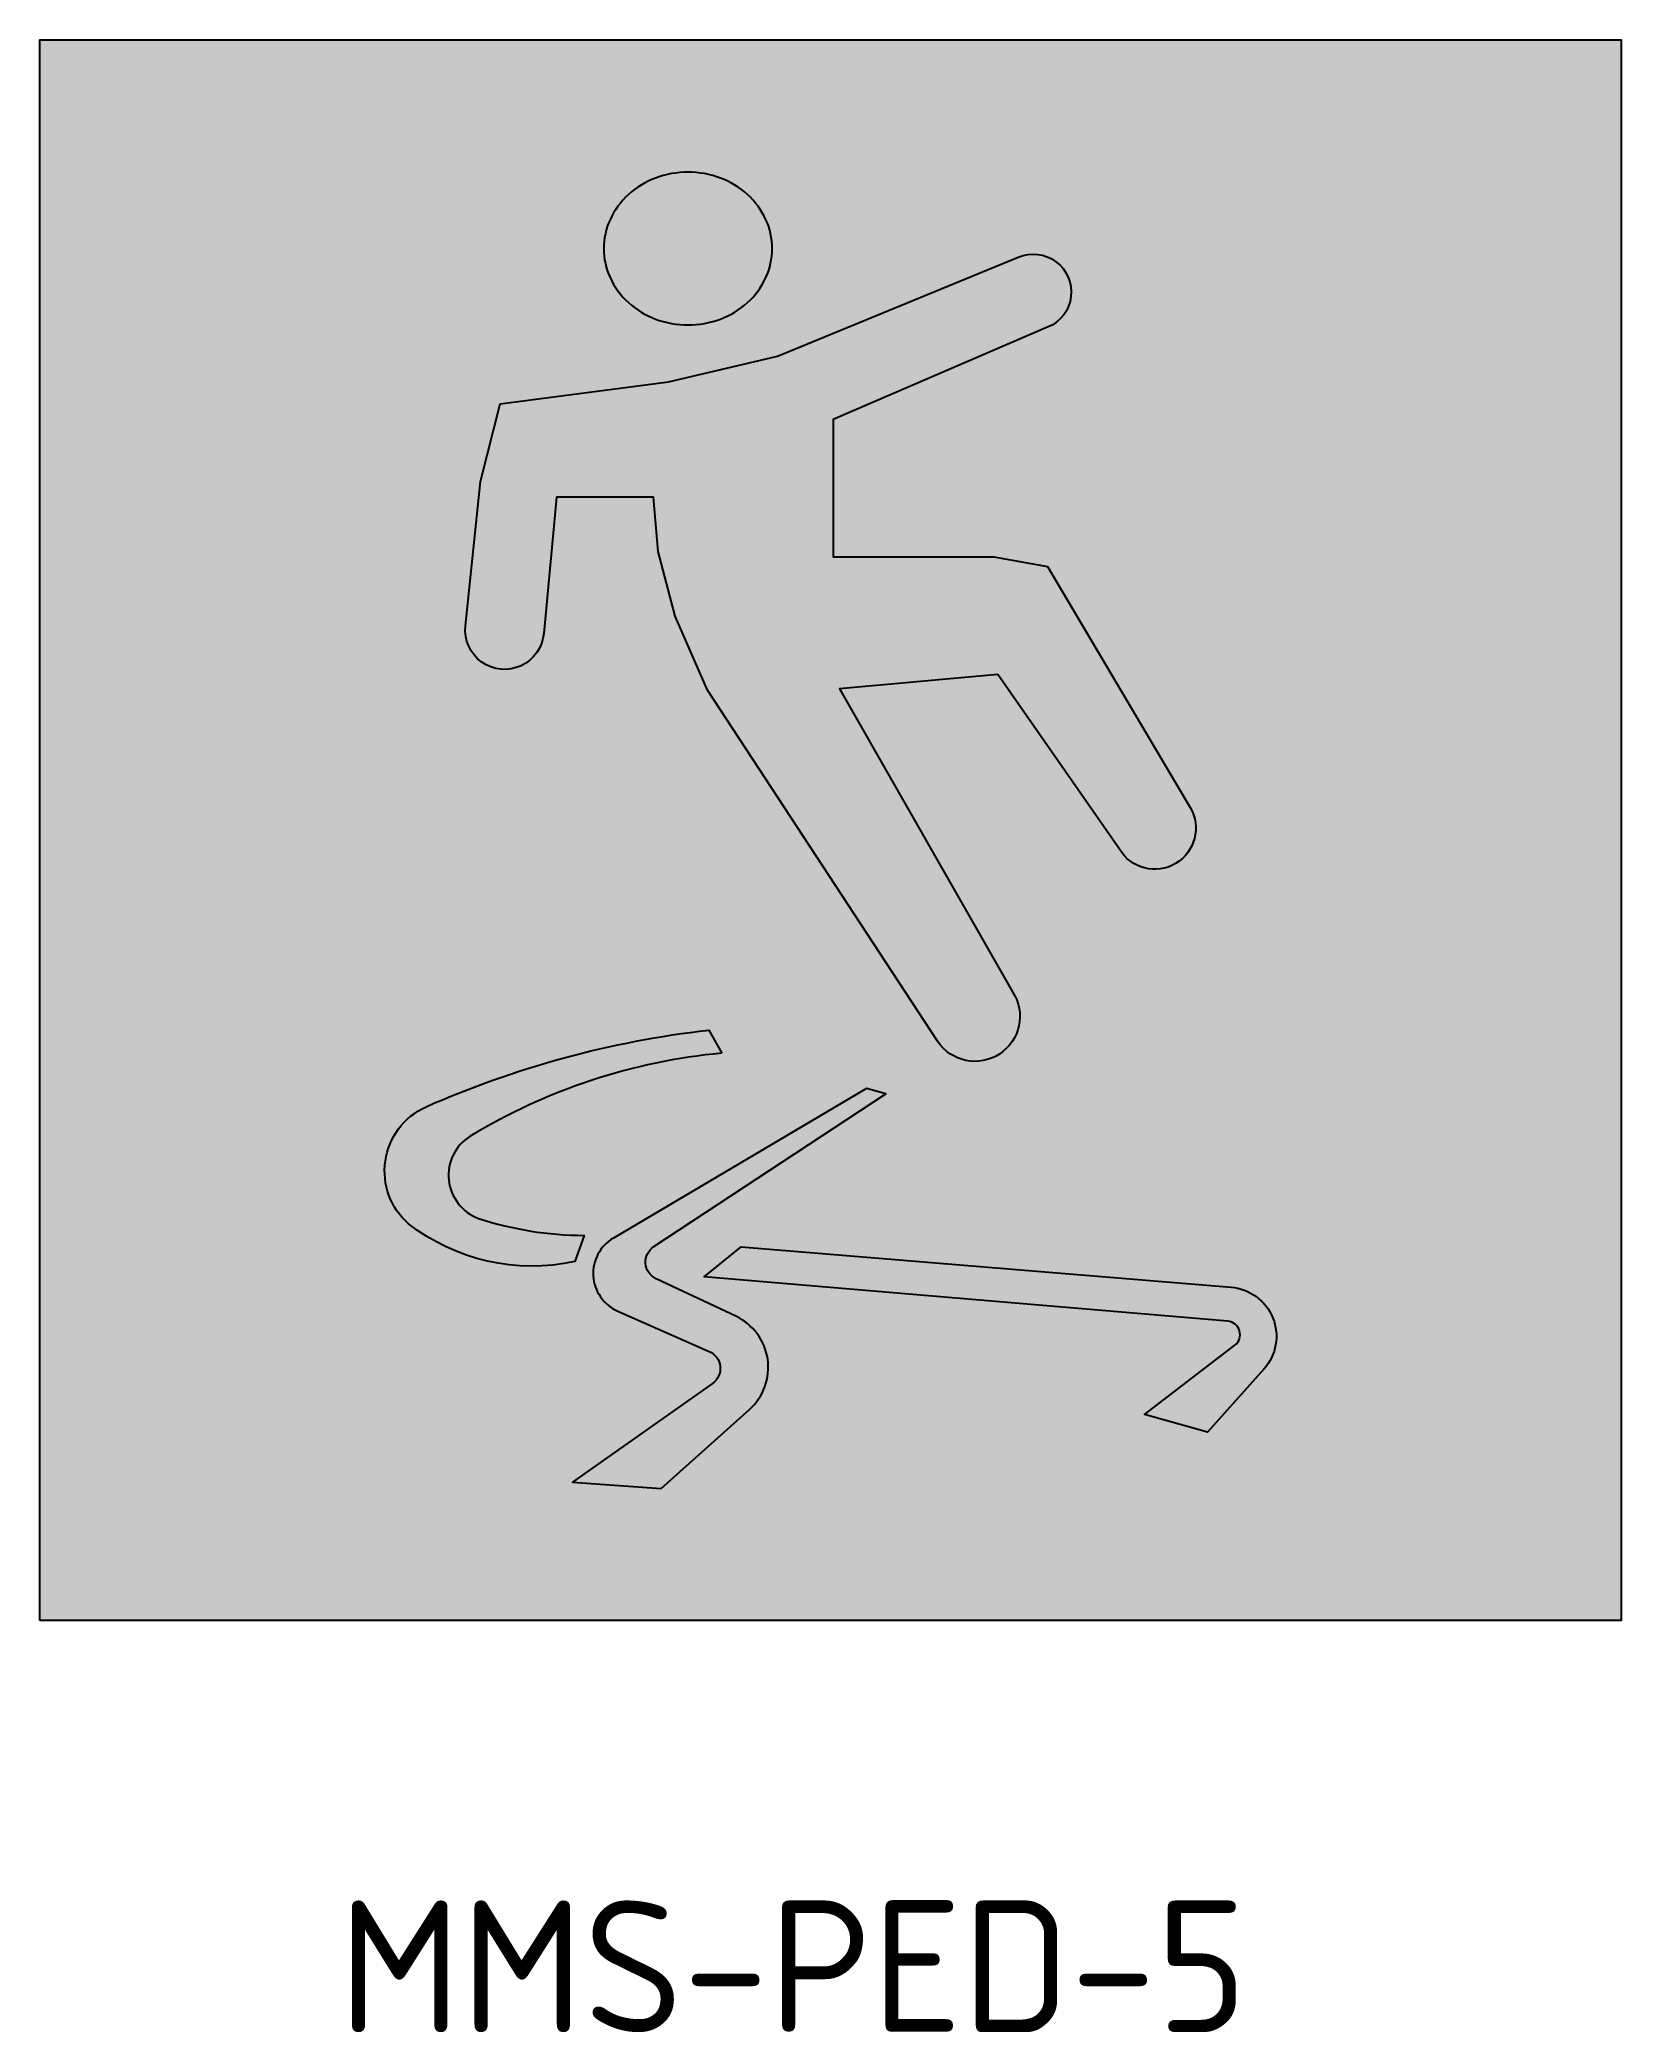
# Model space of a CAD drawing. Extents: x 151 to 359, y 73 to 238.
# Drawn here: x 151.2 to 211.2, y 162.1 to 237.7 of the extents above.
import ezdxf

# ---------------------------------------------------------------- set-up
doc = ezdxf.new("R2010")
doc.units = 0
doc.header["$LTSCALE"] = 0.3
doc.header["$MEASUREMENT"] = 0
doc.layers.add('L25', color=1, linetype='CONTINUOUS')
doc.layers.add('yellow', color=50, linetype='CONTINUOUS')
doc.styles.add('iso', font='iso3098b.shx')

msp = doc.modelspace()

# ---------------------------------------------------------------- hatches: boundary and pattern name
at = {"layer": 'L25'}
h = msp.add_hatch(color=256, dxfattribs=at)
edge = h.paths.add_edge_path()
edge.add_arc((175.2779658425434, 229.7648775839407), 2.637059026571287, 180, 204.5423316860645)
edge.add_arc((175.5488710760433, 229.8885780141399), 2.934870110933666, 204.5423316860663, 227.7878212848666)
edge.add_arc((175.7236135228433, 230.0812097830977), 3.194950715988073, 227.7878212848657, 249.4064714876082)
edge.add_arc((175.8369162360776, 230.3827501754298), 3.517075091088877, 249.4064714876087, 269.9999999999996)
edge.add_arc((175.8369162360774, 230.3827501754296), 3.517075091088667, 270.0000000000017, 290.593528512394)
edge.add_arc((175.950218949312, 230.0812097830974), 3.194950715987707, 290.5935285123903, 312.2121787151339)
edge.add_arc((176.1249613961119, 229.8885780141397), 2.934870110933433, 312.2121787151328, 335.4576683139349)
edge.add_arc((176.3958666296117, 229.7648775839407), 2.637059026571265, 335.4576683139352, 360)
edge.add_arc((176.3958666296111, 229.7648775839407), 2.637059026571778, 359.9999999999989, 384.5423316860596)
edge.add_arc((176.1249613961115, 229.6411771537413), 2.934870110934053, 24.54233168606954, 47.78782128486728)
edge.add_arc((175.9502189493116, 229.4485453847836), 3.19495071598831, 47.78782128486587, 69.40647148760588)
edge.add_arc((175.8369162360775, 229.1470049924512), 3.517075091089257, 69.40647148761015, 89.99999999999874)
edge.add_arc((175.8369162360776, 229.147004992452), 3.517075091088512, 90.00000000000125, 110.5935285123944)
edge.add_arc((175.7236135228431, 229.4485453847839), 3.194950715987819, 110.593528512389, 132.2121787151327)
edge.add_arc((175.5488710760432, 229.6411771537418), 2.934870110933431, 132.2121787151335, 155.4576683139366)
edge.add_arc((175.2779658425434, 229.7648775839407), 2.637059026571265, 155.4576683139353, 180)
h = msp.add_hatch(color=256, dxfattribs=at)
edge = h.paths.add_edge_path()
edge.add_line((187.5883975172779, 213.5981375943807), (181.5897337717733, 213.0576083630547))
edge.add_line((181.5897337717733, 213.0576083630548), (188.1500227396927, 201.549802913336))
edge.add_arc((186.7256591842067, 200.6169162945213), 1.702671131416872, -146.77721417609172, 33.22278582381608, ccw=False)
edge.add_line((185.3012956287222, 199.6840296757042), (176.5744567971909, 213.008469040032))
edge.add_line((176.5744567971908, 213.008469040032), (175.3452223676948, 215.8093938427074))
edge.add_line((175.3452223676948, 215.8093938427074), (174.706020580258, 218.266345282466))
edge.add_line((174.706020580258, 218.266345282466), (174.5302661839791, 220.3301840362852))
edge.add_line((174.5302661839791, 220.3301840362852), (170.8522544004422, 220.3301840362852))
edge.add_line((170.8522544004422, 220.3301840362852), (170.3641950466382, 215.1599441058889))
edge.add_arc((168.8769196439044, 215.2841163566275), 1.492449956089088, 173.9873087098439, 355.2274582479593, ccw=False)
edge.add_line((167.3926800767687, 215.4404486270616), (167.9698157907184, 220.9198525906339))
edge.add_line((167.9698157907184, 220.9198525906339), (168.7073558689102, 223.8681939386958))
edge.add_line((168.7073558689102, 223.8681939386958), (175.0993756749642, 224.7035576844764))
edge.add_line((175.0993756749642, 224.7035576844764), (179.2296032035361, 225.6863379756436))
edge.add_line((179.2296032035361, 225.6863379756436), (188.3689320606165, 229.4359567539126))
edge.add_arc((188.9380910300507, 228.112229706066), 1.440900839644552, -66.73389012567628, 113.26610987590499, ccw=False)
edge.add_line((189.5072499994484, 226.7885026582036), (181.3438870790427, 223.2785258589076))
edge.add_line((181.3438870790427, 223.2785258589077), (181.3438870790427, 218.0697889394963))
edge.add_line((181.3438870790427, 218.0697889394963), (187.4408900811454, 218.0697889394963))
edge.add_line((187.4408900811454, 218.0697889394963), (189.475996079894, 217.6946127369888))
edge.add_line((189.475996079894, 217.6946127369888), (194.886906273088, 208.55324509127))
edge.add_arc((193.5486090328738, 207.7610872370796), 1.555169948629615, -149.3780849987013, 30.621915001192917, ccw=False)
edge.add_line((192.210311792661, 206.9689293828866), (187.5883975172779, 213.5981375943807))
h = msp.add_hatch(color=256, dxfattribs=at)
edge = h.paths.add_edge_path()
edge.add_arc((179.2212050167023, 176.8211969477946), 22.5012368606229, 95.35318376849236, 121.1798687687483)
edge.add_arc((168.5022898890393, 194.5897156298646), 1.75021751234508, 122.1195956401131, 249.6268560172897)
edge.add_arc((171.9695580550507, 205.5637064721935), 13.25706353056988, 252.0912347850389, 269.6740986900294)
edge.add_line((171.8941516095805, 192.3068574000517), (171.5436835610464, 191.3144822768742))
edge.add_arc((169.9314303734432, 198.8309748762338), 7.6874587047453, 232.34641862653, 282.10624397663446, ccw=False)
edge.add_arc((167.000746152302, 194.7537595324271), 2.674573574868032, 114.82588570842739, 228.6928052182971, ccw=False)
edge.add_arc((180.8258011332366, 163.3857172223856), 36.95369474368903, 96.52662757665018, 113.860201369398, ccw=False)
edge.add_line((176.6254611569414, 200.0999201865422), (177.1219563783842, 199.2242952918267))
h = msp.add_hatch(color=256, dxfattribs=at)
edge = h.paths.add_edge_path()
edge.add_line((177.654332940777, 189.2381600281839), (174.6305582150735, 190.6644251362866))
edge.add_arc((174.9299894608648, 191.2992388381474), 0.7018885289177449, 123.35543276780979, 244.7475143322379, ccw=False)
edge.add_line((174.5440692547575, 191.8855093401722), (183.3427529393846, 197.6773576581703))
edge.add_line((183.3427529393846, 197.6773576581703), (182.6126123522524, 197.8816701446266))
edge.add_line((182.6126123522524, 197.8816701446266), (173.0051711163384, 192.2053221079304))
edge.add_arc((173.7985823945907, 190.8624424637576), 1.559752286483876, 120.5757951765256, 246.1798086196188)
edge.add_line((173.1686488126232, 189.4355539335979), (176.644905422435, 187.9008784969599))
edge.add_arc((176.3614353105497, 187.258778658388), 0.7018885289177442, -54.787032787708085, 66.179808619619, ccw=False)
edge.add_line((176.7661563355397, 186.6853256097804), (171.4560667175767, 182.9376693401188))
edge.add_line((171.4560667175767, 182.9376693401188), (174.8147132834539, 182.7041692138764))
edge.add_line((174.8147132834539, 182.7041692138764), (178.1679641243755, 185.6988327056467))
edge.add_arc((176.7394041341925, 187.2984514947203), 2.144659393915326, 311.7668546384088, 424.7475143322379)
h = msp.add_hatch(color=256, dxfattribs=at)
edge = h.paths.add_edge_path()
edge.add_arc((196.2792535447102, 188.5422007096174), 0.5069194931072655, 307.5041379215382, 445.1578061886331)
edge.add_line((196.3220434599896, 189.0473109902914), (176.4502274700021, 190.7307321266093))
edge.add_line((176.4502274700021, 190.7307321266092), (177.8520969655165, 191.869044787353))
edge.add_line((177.8520969655164, 191.869044787353), (196.4435409174289, 190.3425261087745))
edge.add_arc((196.290373348104, 188.4771009945491), 1.871702743780648, -41.718544165382525, 85.3060496376209, ccw=False)
edge.add_line((197.6874550199366, 187.2315352743618), (195.550700695696, 184.8348569977978))
edge.add_line((195.5507006956961, 184.8348569977978), (193.1558400826405, 185.5061694060569))
edge.add_line((193.1558400826405, 185.5061694060569), (196.5878756235128, 188.1400567242493))
at = {"layer": 'yellow'}
h = msp.add_hatch(color=256, dxfattribs=at)
h.paths.add_polyline_path([(211.2441243346594, 237.6867632785951), (151.2441243346594, 237.6867632785951), (151.2441243346593, 177.686763278595), (211.2441243346593, 177.6867632785951)])
h.paths.add_polyline_path([(187.5883975172779, 213.5981375943807), (181.5897337717733, 213.0576083630548), (188.1500227396927, 201.549802913336, -1), (185.301295628723, 199.6840296757031), (176.5744567971908, 213.0084690400321), (175.3452223676948, 215.8093938427075), (174.706020580258, 218.2663452824662), (174.5302661839791, 220.3301840362852), (170.8522544004423, 220.3301840362851), (170.3641950466382, 215.1599441058889, -1.010881333312328), (167.3926800767687, 215.4404486270616), (167.9698157907184, 220.9198525906338), (168.7073558689102, 223.8681939386958), (175.0993756749642, 224.7035576844764), (179.2296032035361, 225.6863379756435), (188.3689320606165, 229.4359567539126, -1), (189.5072499994301, 226.7885026581957), (181.3438870790427, 223.2785258589077), (181.3438870790426, 218.0697889394963), (187.4408900811452, 218.0697889394963), (189.475996079894, 217.6946127369888), (194.886906273088, 208.55324509127, -1), (192.210311792661, 206.9689293828866)], flags=16)
h.paths.add_polyline_path([(183.3427529393847, 197.6773576581704), (174.5440692547575, 191.8855093401722, 0.5854776732597609), (174.6305582150735, 190.6644251362866), (177.654332940777, 189.2381600281839, -0.5372106352250702), (178.1679641243756, 185.6988327056468), (174.814713283454, 182.7041692138765), (171.4560667175767, 182.9376693401188), (176.7661563355397, 186.6853256097804, 0.5829888915597394), (176.644905422435, 187.9008784969599), (173.1686488126233, 189.4355539335979, -0.6104266439794467), (173.0051711163385, 192.2053221079305), (182.6126123522524, 197.8816701446267)], flags=16)
h.paths.add_polyline_path([(176.6254611569414, 200.0999201865422), (177.1219563783842, 199.2242952918268, 0.1131696279491544), (167.5717197655372, 196.0720450756238, 0.62188389024115), (167.8929819746963, 192.9489824992067, 0.07687059390706345), (171.8941516095805, 192.3068574000517), (171.5436835610464, 191.3144822768742, -0.2205954523444893), (165.2352708312319, 192.7446700127504, -0.5422040803720974), (165.8777939002389, 197.1811700965816, -0.0757765241309811)], flags=16)
h.paths.add_polyline_path([(196.4435409174289, 190.3425261087746, -0.6189671904910703), (197.6874550199367, 187.2315352743619), (195.5507006956961, 184.8348569977978), (193.1558400826405, 185.506169406057), (196.5878756235128, 188.1400567242494, 0.6850583052103215), (196.3220434599896, 189.0473109902914), (176.4502274700021, 190.7307321266093), (177.8520969655165, 191.8690447873531)], flags=16)
h.paths.add_polyline_path([(177.0739978768106, 227.090418750661, -0.09009884013411175), (175.8369162360775, 226.8656750843409, -0.09009884013394391), (174.5998345953467, 227.0904187506606, -0.09460993581543288), (173.5769963023892, 227.7148318364372, -0.1017768336074706), (172.879152873996, 228.6695344178279, -0.1074973443616801), (172.6409068159721, 229.7648775839407, -0.1074973443609269), (172.8791528739929, 230.8602207500463, -0.1017768336081088), (173.5769963023887, 231.814923331444, -0.0946099358155579), (174.5998345953474, 232.4393364172214, -0.09009884013389541), (175.8369162360775, 232.6640800835405, -0.09009884013369593), (177.0739978768053, 232.4393364172223, -0.09460993581619488), (178.0968361697708, 231.8149233314403, -0.1017768336074382), (178.7946795981616, 230.8602207500481, -0.1074973443610909), (179.0329256561829, 229.7648775839407, -0.1074973443610131), (178.7946795981618, 228.6695344178343, -0.1017768336078726), (178.0968361697676, 227.7148318364387, -0.09460993581545946)], flags=16)

# ---------------------------------------------------------------- linework, layer by layer
at = {"layer": 'L25'}
msp.add_lwpolyline([(151.2441243346594, 177.6867632785951), (151.2441243346594, 237.6867632785951), (211.2441243346594, 237.6867632785951), (211.2441243346594, 177.6867632785951)], close=True, dxfattribs=at)
for points in [[(172.6409068159721, 229.7648775839407, 0.1074973443610547), (172.8791528739933, 228.6695344178339, 0.101776833607553), (173.5769963023849, 227.7148318364408, 0.09460993581587424), (174.5998345953466, 227.0904187506604, 0.09009884013395428), (175.8369162360775, 226.8656750843409, 0.09009884013396047), (177.0739978768085, 227.0904187506605, 0.09460993581587973), (178.0968361697701, 227.7148318364408, 0.1017768336075611), (178.7946795981617, 228.6695344178339, 0.1074973443610552), (179.0329256561829, 229.7648775839407, 0.1074973443610383), (178.7946795981618, 230.8602207500476, 0.101776833607542), (178.0968361697701, 231.8149233314407, 0.09460993581586305), (177.0739978768085, 232.439336417221, 0.09009884013394402), (175.8369162360775, 232.6640800835405, 0.09009884013396448), (174.5998345953466, 232.439336417221, 0.0946099358158797), (173.5769963023849, 231.8149233314407, 0.1017768336075651), (172.8791528739933, 230.8602207500475, 0.1074973443610557)], [(187.5883975172779, 213.5981375943807), (181.5897337717733, 213.0576083630548), (188.1500227396927, 201.549802913336, -0.9999999999991965), (185.3012956287222, 199.6840296757042), (176.5744567971908, 213.008469040032), (175.3452223676948, 215.8093938427074), (174.706020580258, 218.266345282466), (174.5302661839791, 220.3301840362852), (170.8522544004422, 220.3301840362852), (170.3641950466382, 215.1599441058889, -1.010881333312318), (167.3926800767687, 215.4404486270616), (167.9698157907184, 220.9198525906339), (168.7073558689102, 223.8681939386958), (175.0993756749642, 224.7035576844764), (179.2296032035361, 225.6863379756436), (188.3689320606165, 229.4359567539126, -1.000000000013803), (189.5072499994484, 226.7885026582036), (181.3438870790427, 223.2785258589077), (181.3438870790427, 218.0697889394963), (187.4408900811454, 218.0697889394963), (189.475996079894, 217.6946127369888), (194.886906273088, 208.55324509127, -0.9999999999990749), (192.210311792661, 206.9689293828866)], [(177.1219563783842, 199.2242952918268, 0.1131696279491544), (167.5717197655372, 196.0720450756238, 0.6218838902411499), (167.8929819746963, 192.9489824992067, 0.07687059390706347), (171.8941516095805, 192.3068574000517), (171.5436835610464, 191.3144822768742, -0.2205954523444893), (165.2352708312319, 192.7446700127504, -0.5422040803720974), (165.8777939002389, 197.1811700965816, -0.07577652413098085), (176.6254611569414, 200.0999201865422)], [(177.654332940777, 189.2381600281839), (174.6305582150735, 190.6644251362866, -0.5854776732597611), (174.5440692547575, 191.8855093401722), (183.3427529393847, 197.6773576581704), (182.6126123522524, 197.8816701446267), (173.0051711163385, 192.2053221079305, 0.6104266439794469), (173.1686488126233, 189.4355539335979), (176.644905422435, 187.9008784969599, -0.5829888915597397), (176.7661563355397, 186.6853256097804), (171.4560667175767, 182.9376693401188), (174.8147132834539, 182.7041692138765), (178.1679641243756, 185.6988327056468, 0.5372106352250703)], [(196.5878756235128, 188.1400567242494, 0.6850583052103213), (196.3220434599896, 189.0473109902914), (176.4502274700021, 190.7307321266093), (177.8520969655165, 191.8690447873531), (196.4435409174289, 190.3425261087746, -0.6189671904910768), (197.6874550199367, 187.2315352743619), (195.5507006956961, 184.8348569977978), (193.1558400826405, 185.506169406057)]]:
    msp.add_lwpolyline(points, format="xyb", close=True, dxfattribs=at)

# ---------------------------------------------------------------- texts
at = {"layer": 'yellow', "insert": (162.57055522122, 167.065954994661), "char_height": 5, "width": 59.85222768710264, "attachment_point": 1, "style": 'iso'}
msp.add_mtext('{\\C3;MMS-PED-5}', dxfattribs=at)

doc.saveas('drawing.dxf')
